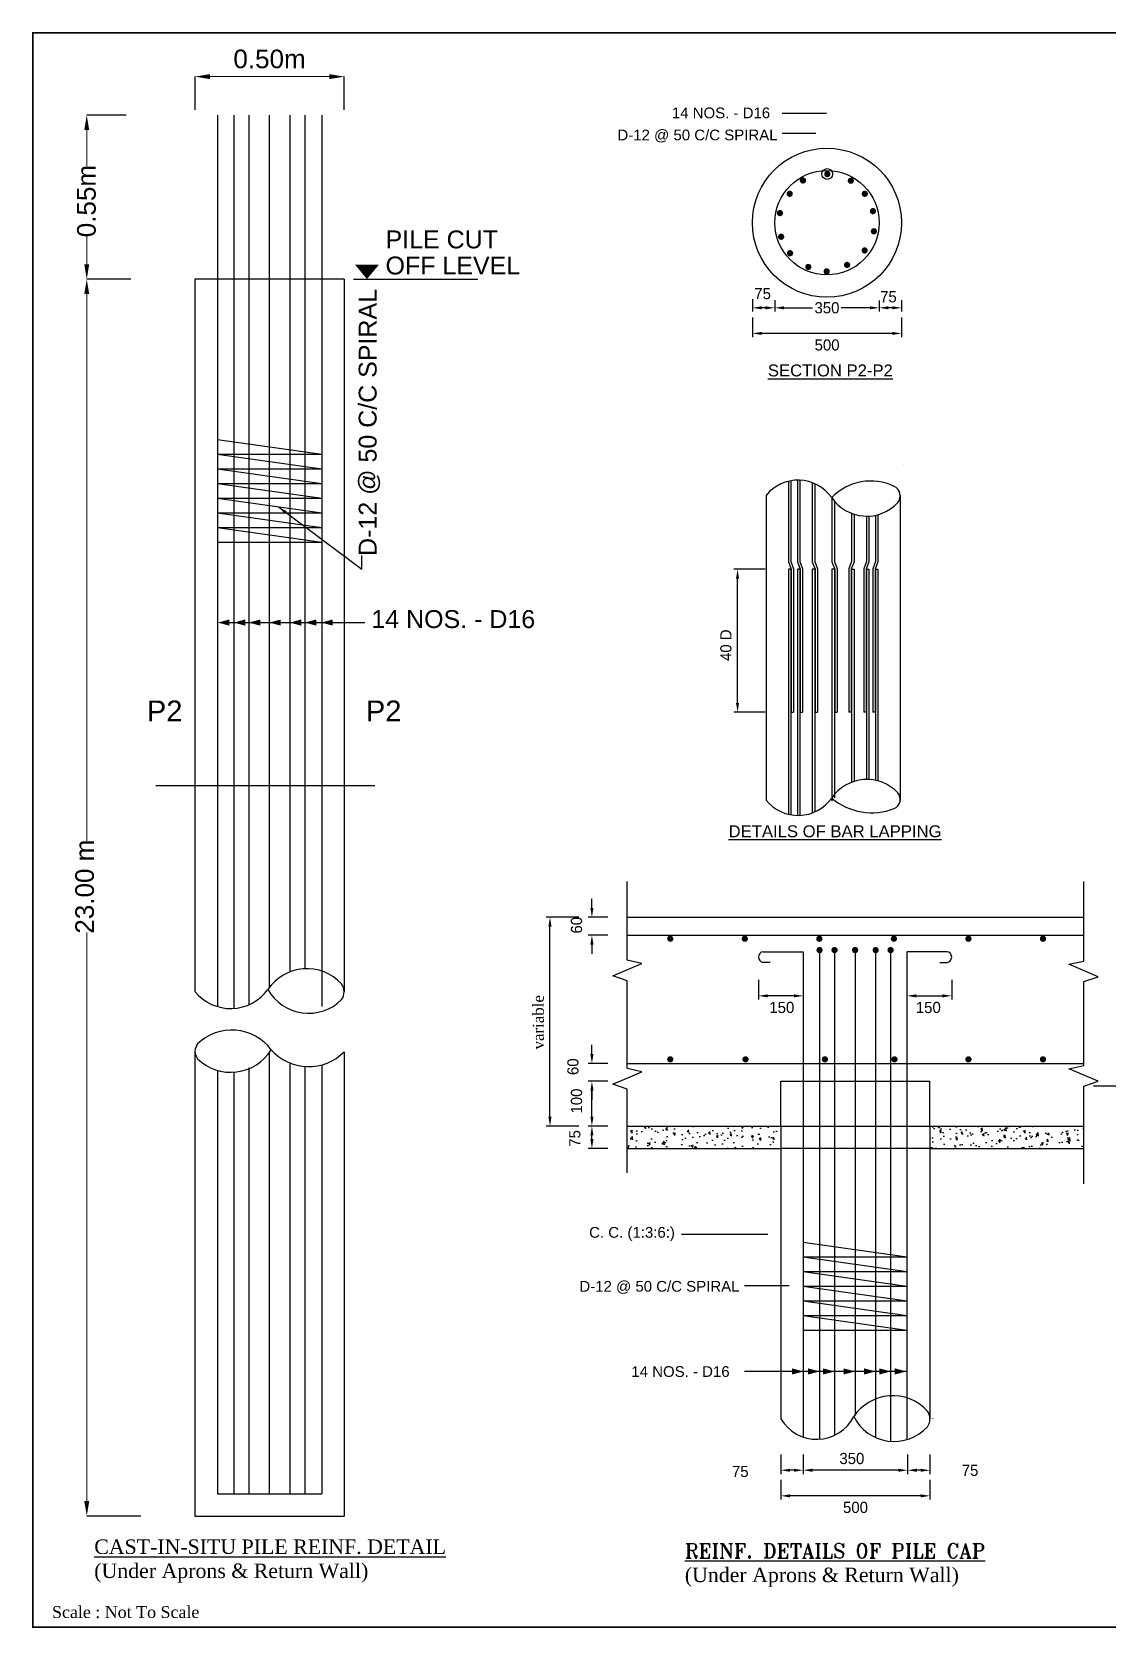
# Model space of a CAD drawing. Extents: x -377620 to 406987, y -326460 to -226264.
# Drawn here: x 23680 to 52526, y -326460 to -283632 of the extents above; entities that cross this region are included whole.
import ezdxf

# ---------------------------------------------------------------- set-up
doc = ezdxf.new("R2010")
doc.units = 0
doc.header["$LTSCALE"] = 300
doc.header["$MEASUREMENT"] = 0
doc.layers.get('DEFPOINTS').update_dxf_attribs({"linetype": 'CONTINUOUS'})
doc.layers.add('LINE', color=7, linetype='CONTINUOUS')
doc.styles.add('Arial-20', font='arial.ttf')
doc.styles.add('BIG', font='ROMANT.SHX')
doc.dimstyles.new('3', dxfattribs={"dimtxt": 225, "dimasz": 350, "dimexe": 100, "dimexo": 25, "dimgap": 9, "dimtad": 0, "dimdec": 0, "dimzin": 0, "dimdsep": 46, "dimtxsty": 'Standard', "dimcen": 0, "dimclrd": 5, "dimclre": 6, "dimclrt": 256, "dimadec": 0, "dimazin": 0, "dimtfac": 1, "dimtdec": 0, "dimtofl": 0, "dimtmove": 2, "dimatfit": 3, "dimfxl": 1, "dimtolj": 1, "dimtzin": 0, "dimarcsym": 0})
doc.dimstyles.new('Arial-20', dxfattribs={"dimtxt": 0.05, "dimasz": 0.05, "dimexe": 0.04, "dimexo": 0.02, "dimgap": 0.03, "dimtad": 2, "dimdec": 0, "dimlfac": 1000, "dimzin": 0, "dimdsep": 46, "dimtxsty": 'Arial-20', "dimcen": 0.02, "dimclrt": 256, "dimadec": 0, "dimazin": 0, "dimtfac": 1, "dimtdec": 0, "dimtmove": 2, "dimatfit": 3, "dimfxl": 0.12, "dimtolj": 1, "dimtzin": 0, "dimarcsym": 0})

# ---------------------------------------------------------------- blocks, each defined once
blk = doc.blocks.new('*D738')
at = {"layer": 'DEFPOINTS', "color": 0}
for p in [(26332, -290264), (25151, -323454), (26603, -323454)]:
    blk.add_point(p, dxfattribs=at)
at = {"layer": 'LINE', "color": 0, "lineweight": -2}
for p, q in [((26332, -290264), (25151, -290264)), ((26603, -323454), (25151, -323454))]:
    blk.add_line(p, q, dxfattribs=at)
at = {"layer": 'LINE', "color": 0, "lineweight": 9}
for p, q in [((25151, -290664), (25151, -305336)), ((25151, -323054), (25151, -307795))]:
    blk.add_line(p, q, dxfattribs=at)
at = {"layer": 'LINE', "color": 0}
for points in [[(25084, -290664), (25217, -290664), (25151, -290264)], [(25084, -323054), (25217, -323054), (25151, -323454)]]:
    blk.add_solid(points, dxfattribs=at)
at = {"layer": 'LINE', "insert": (25096, -306566), "char_height": 500, "attachment_point": 5, "rotation": 90, "style": 'Arial-20'}
blk.add_mtext('\\A1;23.00 m', dxfattribs=at)
blk = doc.blocks.new('*D739')
at = {"layer": 'DEFPOINTS', "color": 0}
for p in [(32055, -284831), (28055, -285721), (32055, -285721)]:
    blk.add_point(p, dxfattribs=at)
at = {"layer": 'LINE', "color": 0, "lineweight": -2}
for p, q in [((28055, -285721), (28055, -284831)), ((32055, -285721), (32055, -284831))]:
    blk.add_line(p, q, dxfattribs=at)
at = {"layer": 'LINE', "color": 0, "lineweight": 9}
blk.add_line((28455, -284831), (31655, -284831), dxfattribs=at)
at = {"layer": 'LINE', "color": 0}
for points in [[(28455, -284764), (28455, -284898), (28055, -284831)], [(31655, -284764), (31655, -284898), (32055, -284831)]]:
    blk.add_solid(points, dxfattribs=at)
at = {"layer": 'LINE', "insert": (30055, -284359), "char_height": 500, "attachment_point": 5, "style": 'Arial-20'}
blk.add_mtext('\\A1;0.50m', dxfattribs=at)
blk = doc.blocks.new('*D740')
at = {"layer": 'DEFPOINTS', "color": 0}
for p in [(25151, -285864), (26206, -285864), (26206, -290264)]:
    blk.add_point(p, dxfattribs=at)
at = {"layer": 'LINE', "color": 0, "lineweight": -2}
for p, q in [((26206, -285864), (25151, -285864)), ((26206, -290264), (25151, -290264))]:
    blk.add_line(p, q, dxfattribs=at)
at = {"layer": 'LINE', "color": 0, "lineweight": 9}
for p, q in [((25151, -286264), (25151, -287237)), ((25151, -289864), (25151, -289104))]:
    blk.add_line(p, q, dxfattribs=at)
at = {"layer": 'LINE', "color": 0}
for points in [[(25084, -286264), (25217, -286264), (25151, -285864)], [(25084, -289864), (25217, -289864), (25151, -290264)]]:
    blk.add_solid(points, dxfattribs=at)
at = {"layer": 'LINE', "insert": (25145, -288171), "char_height": 500, "attachment_point": 5, "rotation": 90, "style": 'Arial-20'}
blk.add_mtext('\\A1;0.55m', dxfattribs=at)
blk = doc.blocks.new('*D741')
at = {"layer": 'DEFPOINTS', "color": 0}
for p in [(43173, -309044), (44373, -309044), (43173, -309496)]:
    blk.add_point(p, dxfattribs=at)
at = {"layer": 'LINE', "color": 7, "lineweight": -2}
for p, q in [((43173, -309069), (43173, -309596)), ((44373, -309069), (44373, -309596)), ((44123, -309496), (43423, -309496))]:
    blk.add_line(p, q, dxfattribs=at)
at = {"layer": 'LINE', "color": 7}
for points in [[(43423, -309455), (43423, -309538), (43173, -309496)], [(44123, -309455), (44123, -309538), (44373, -309496)]]:
    blk.add_solid(points, dxfattribs=at)
at = {"layer": 'LINE', "color": 7, "insert": (43800, -309809), "char_height": 300, "attachment_point": 5}
blk.add_mtext('\\A1;150', dxfattribs=at)
blk = doc.blocks.new('*D742')
at = {"layer": 'DEFPOINTS', "color": 0}
for p in [(47157, -309044), (48357, -309044), (48357, -309496)]:
    blk.add_point(p, dxfattribs=at)
at = {"layer": 'LINE', "color": 7, "lineweight": -2}
for p, q in [((47157, -309069), (47157, -309596)), ((48357, -309069), (48357, -309596)), ((47407, -309496), (48107, -309496))]:
    blk.add_line(p, q, dxfattribs=at)
at = {"layer": 'LINE', "color": 7}
for points in [[(47407, -309455), (47407, -309538), (47157, -309496)], [(48107, -309455), (48107, -309538), (48357, -309496)]]:
    blk.add_solid(points, dxfattribs=at)
at = {"layer": 'LINE', "color": 7, "insert": (47730, -309809), "char_height": 300, "attachment_point": 5}
blk.add_mtext('\\A1;150', dxfattribs=at)
blk = doc.blocks.new('*D743')
at = {"layer": 'DEFPOINTS', "color": 0}
for p in [(38704, -312989), (39156, -312989), (39156, -313589)]:
    blk.add_point(p, dxfattribs=at)
at = {"layer": 'LINE', "color": 7, "lineweight": -2}
for p, q in [((39131, -312989), (38604, -312989)), ((38704, -313339), (38704, -313239)), ((39131, -313589), (38604, -313589))]:
    blk.add_line(p, q, dxfattribs=at)
at = {"layer": 'LINE', "color": 7}
for points in [[(38663, -313239), (38746, -313239), (38704, -312989)], [(38663, -313339), (38746, -313339), (38704, -313589)]]:
    blk.add_solid(points, dxfattribs=at)
at = {"layer": 'LINE', "color": 7, "insert": (38247, -313322), "char_height": 300, "attachment_point": 5, "rotation": 90}
blk.add_mtext('\\A1;75', dxfattribs=at)
blk = doc.blocks.new('*D744')
at = {"layer": 'DEFPOINTS', "color": 0}
for p in [(38704, -311789), (39156, -311789), (39156, -312989)]:
    blk.add_point(p, dxfattribs=at)
at = {"layer": 'LINE', "color": 7, "lineweight": -2}
for p, q in [((39131, -311789), (38604, -311789)), ((38704, -312739), (38704, -312039)), ((39131, -312989), (38604, -312989))]:
    blk.add_line(p, q, dxfattribs=at)
at = {"layer": 'LINE', "color": 7}
for points in [[(38663, -312039), (38746, -312039), (38704, -311789)], [(38663, -312739), (38746, -312739), (38704, -312989)]]:
    blk.add_solid(points, dxfattribs=at)
at = {"layer": 'LINE', "color": 7, "insert": (38292, -312318), "char_height": 300, "attachment_point": 5, "rotation": 90}
blk.add_mtext('\\A1;100', dxfattribs=at)
blk = doc.blocks.new('*D745')
at = {"layer": 'DEFPOINTS', "color": 0}
for p in [(37579, -307389), (38376, -307389), (38376, -312989)]:
    blk.add_point(p, dxfattribs=at)
at = {"layer": 'LINE', "color": 7, "lineweight": -2}
for p, q in [((38351, -307389), (37479, -307389)), ((37579, -312739), (37579, -307639)), ((38351, -312989), (37479, -312989))]:
    blk.add_line(p, q, dxfattribs=at)
at = {"layer": 'LINE', "color": 7}
for points in [[(37537, -307639), (37621, -307639), (37579, -307389)], [(37537, -312739), (37621, -312739), (37579, -312989)]]:
    blk.add_solid(points, dxfattribs=at)
at = {"layer": 'LINE', "color": 7, "insert": (37266, -310205), "char_height": 300, "attachment_point": 5, "rotation": 90}
blk.add_mtext('\\A1;{\\fTimes New Roman|b0|i0|c0|p18;variable}', dxfattribs=at)
blk = doc.blocks.new('*D746')
at = {"layer": 'DEFPOINTS', "color": 0}
for p in [(44373, -321774), (47173, -321774), (44373, -322226)]:
    blk.add_point(p, dxfattribs=at)
at = {"layer": 'LINE', "color": 7, "lineweight": -2}
for p, q in [((44373, -321799), (44373, -322326)), ((47173, -321799), (47173, -322326)), ((46923, -322226), (44623, -322226))]:
    blk.add_line(p, q, dxfattribs=at)
at = {"layer": 'LINE', "color": 7}
for points in [[(44623, -322184), (44623, -322267), (44373, -322226)], [(46923, -322184), (46923, -322267), (47173, -322226)]]:
    blk.add_solid(points, dxfattribs=at)
at = {"layer": 'LINE', "color": 7, "insert": (45679, -321912), "char_height": 300, "attachment_point": 5}
blk.add_mtext('\\A1;350', dxfattribs=at)
blk = doc.blocks.new('*D747')
at = {"layer": 'DEFPOINTS', "color": 0}
for p in [(43773, -321774), (44373, -321774), (43773, -322226)]:
    blk.add_point(p, dxfattribs=at)
at = {"layer": 'LINE', "color": 7, "lineweight": -2}
for p, q in [((43773, -321799), (43773, -322326)), ((44373, -321799), (44373, -322326)), ((44123, -322226), (44023, -322226))]:
    blk.add_line(p, q, dxfattribs=at)
at = {"layer": 'LINE', "color": 7}
for points in [[(44023, -322184), (44023, -322267), (43773, -322226)], [(44123, -322184), (44123, -322267), (44373, -322226)]]:
    blk.add_solid(points, dxfattribs=at)
at = {"layer": 'LINE', "color": 7, "insert": (42685, -322259), "char_height": 300, "attachment_point": 5}
blk.add_mtext('\\A1;75', dxfattribs=at)
blk = doc.blocks.new('*D748')
at = {"layer": 'DEFPOINTS', "color": 0}
for p in [(47173, -321774), (47773, -321774), (47173, -322226)]:
    blk.add_point(p, dxfattribs=at)
at = {"layer": 'LINE', "color": 7, "lineweight": -2}
for p, q in [((47173, -321799), (47173, -322326)), ((47773, -321799), (47773, -322326)), ((47523, -322226), (47423, -322226))]:
    blk.add_line(p, q, dxfattribs=at)
at = {"layer": 'LINE', "color": 7}
for points in [[(47423, -322184), (47423, -322267), (47173, -322226)], [(47523, -322184), (47523, -322267), (47773, -322226)]]:
    blk.add_solid(points, dxfattribs=at)
at = {"layer": 'LINE', "color": 7, "insert": (48850, -322230), "char_height": 300, "attachment_point": 5}
blk.add_mtext('\\A1;75', dxfattribs=at)
blk = doc.blocks.new('*D749')
at = {"layer": 'DEFPOINTS', "color": 0}
for p in [(43773, -322460), (47773, -322460), (43773, -322912)]:
    blk.add_point(p, dxfattribs=at)
at = {"layer": 'LINE', "color": 7, "lineweight": -2}
for p, q in [((43773, -322485), (43773, -323012)), ((47773, -322485), (47773, -323012)), ((47523, -322912), (44023, -322912))]:
    blk.add_line(p, q, dxfattribs=at)
at = {"layer": 'LINE', "color": 7}
for points in [[(44023, -322871), (44023, -322954), (43773, -322912)], [(47523, -322871), (47523, -322954), (47773, -322912)]]:
    blk.add_solid(points, dxfattribs=at)
at = {"layer": 'LINE', "color": 7, "insert": (45776, -323224), "char_height": 300, "attachment_point": 5}
blk.add_mtext('\\A1;500', dxfattribs=at)
blk = doc.blocks.new('*D750')
at = {"layer": 'DEFPOINTS', "color": 0}
for p in [(38704, -307389), (39156, -307389), (39156, -307869)]:
    blk.add_point(p, dxfattribs=at)
at = {"layer": 'LINE', "color": 7, "lineweight": -2}
for p, q in [((38704, -307139), (38704, -306889)), ((39131, -307389), (38604, -307389)), ((39131, -307869), (38604, -307869)), ((38704, -308119), (38704, -308369))]:
    blk.add_line(p, q, dxfattribs=at)
at = {"layer": 'LINE', "color": 7}
for points in [[(38663, -307139), (38746, -307139), (38704, -307389)], [(38663, -308119), (38746, -308119), (38704, -307869)]]:
    blk.add_solid(points, dxfattribs=at)
at = {"layer": 'LINE', "color": 7, "insert": (38292, -307602), "char_height": 300, "attachment_point": 5, "rotation": 90}
blk.add_mtext('\\A1;60', dxfattribs=at)
blk = doc.blocks.new('*D751')
at = {"layer": 'DEFPOINTS', "color": 0}
for p in [(38704, -311309), (39156, -311309), (39156, -311789)]:
    blk.add_point(p, dxfattribs=at)
at = {"layer": 'LINE', "color": 7, "lineweight": -2}
for p, q in [((38704, -311059), (38704, -310809)), ((39131, -311309), (38604, -311309)), ((39131, -311789), (38604, -311789)), ((38704, -312039), (38704, -312289))]:
    blk.add_line(p, q, dxfattribs=at)
at = {"layer": 'LINE', "color": 7}
for points in [[(38663, -311059), (38746, -311059), (38704, -311309)], [(38663, -312039), (38746, -312039), (38704, -311789)]]:
    blk.add_solid(points, dxfattribs=at)
at = {"layer": 'LINE', "color": 7, "insert": (38197, -311398), "char_height": 300, "attachment_point": 5, "rotation": 90}
blk.add_mtext('\\A1;60', dxfattribs=at)
blk = doc.blocks.new('*D752')
at = {"layer": 'DEFPOINTS', "color": 0}
for p in [(43611, -290803), (43611, -291035), (46411, -290815)]:
    blk.add_point(p, dxfattribs=at)
at = {"layer": 'LINE', "color": 7, "lineweight": -2}
for p, q in [((43611, -290828), (43611, -291135)), ((43861, -291035), (44627, -291035)), ((46161, -291035), (45395, -291035)), ((46411, -290840), (46411, -291135))]:
    blk.add_line(p, q, dxfattribs=at)
at = {"layer": 'LINE', "color": 7}
for points in [[(43861, -290993), (43861, -291076), (43611, -291035)], [(46161, -290993), (46161, -291076), (46411, -291035)]]:
    blk.add_solid(points, dxfattribs=at)
at = {"layer": 'LINE', "color": 7, "insert": (45011, -291035), "char_height": 300, "attachment_point": 5}
blk.add_mtext('\\A1;350', dxfattribs=at)
blk = doc.blocks.new('*D753')
at = {"layer": 'DEFPOINTS', "color": 0}
for p in [(43011, -290778), (43611, -290803), (43011, -291035)]:
    blk.add_point(p, dxfattribs=at)
at = {"layer": 'LINE', "color": 7, "lineweight": -2}
for p, q in [((43011, -290803), (43011, -291135)), ((43361, -291035), (43261, -291035)), ((43611, -290828), (43611, -291135))]:
    blk.add_line(p, q, dxfattribs=at)
at = {"layer": 'LINE', "color": 7}
for points in [[(43261, -290993), (43261, -291076), (43011, -291035)], [(43361, -290993), (43361, -291076), (43611, -291035)]]:
    blk.add_solid(points, dxfattribs=at)
at = {"layer": 'LINE', "color": 7, "insert": (43284, -290654), "char_height": 300, "attachment_point": 5}
blk.add_mtext('\\A1;75', dxfattribs=at)
blk = doc.blocks.new('*D754')
at = {"layer": 'DEFPOINTS', "color": 0}
for p in [(47011, -290803), (46411, -290815), (46411, -291035)]:
    blk.add_point(p, dxfattribs=at)
at = {"layer": 'LINE', "color": 7, "lineweight": -2}
for p, q in [((46411, -290840), (46411, -291135)), ((46761, -291035), (46661, -291035)), ((47011, -290828), (47011, -291135))]:
    blk.add_line(p, q, dxfattribs=at)
at = {"layer": 'LINE', "color": 7}
for points in [[(46661, -290993), (46661, -291076), (46411, -291035)], [(46761, -290993), (46761, -291076), (47011, -291035)]]:
    blk.add_solid(points, dxfattribs=at)
at = {"layer": 'LINE', "color": 7, "insert": (46660, -290739), "char_height": 300, "attachment_point": 5}
blk.add_mtext('\\A1;75', dxfattribs=at)
blk = doc.blocks.new('*D755')
at = {"layer": 'DEFPOINTS', "color": 0}
for p in [(43011, -291269), (47011, -291269), (43011, -291721)]:
    blk.add_point(p, dxfattribs=at)
at = {"layer": 'LINE', "color": 7, "lineweight": -2}
for p, q in [((43011, -291294), (43011, -291821)), ((47011, -291294), (47011, -291821)), ((46761, -291721), (43261, -291721))]:
    blk.add_line(p, q, dxfattribs=at)
at = {"layer": 'LINE', "color": 7}
for points in [[(43261, -291680), (43261, -291763), (43011, -291721)], [(46761, -291680), (46761, -291763), (47011, -291721)]]:
    blk.add_solid(points, dxfattribs=at)
at = {"layer": 'LINE', "color": 7, "insert": (45013, -292033), "char_height": 300, "attachment_point": 5}
blk.add_mtext('\\A1;500', dxfattribs=at)
blk = doc.blocks.new('*D756')
at = {"layer": 'DEFPOINTS', "color": 0}
for p in [(42612, -298050), (43377, -298050), (43377, -301884)]:
    blk.add_point(p, dxfattribs=at)
at = {"layer": 'LINE', "color": 7, "lineweight": -2}
for p, q in [((43352, -298050), (42512, -298050)), ((42612, -301634), (42612, -298300)), ((43352, -301884), (42512, -301884))]:
    blk.add_line(p, q, dxfattribs=at)
at = {"layer": 'LINE', "color": 7}
for points in [[(42570, -298300), (42653, -298300), (42612, -298050)], [(42570, -301634), (42653, -301634), (42612, -301884)]]:
    blk.add_solid(points, dxfattribs=at)
at = {"layer": 'LINE', "color": 7, "insert": (42300, -300087), "char_height": 300, "attachment_point": 5, "rotation": 90}
blk.add_mtext('\\A1;40 D', dxfattribs=at)

msp = doc.modelspace()

# ---------------------------------------------------------------- hatches: boundary and pattern name
at = {"layer": 'LINE'}
h = msp.add_hatch(dxfattribs=at)
h.set_pattern_fill('AR-CONC', scale=80, style=0)
h.set_pattern_definition([(50, (-32494571.86, 9219317.97), (573.808146, -50.201708), [60, -660]), (355, (-32494571.86, 9219318), (-111.001067, 601.753707), [48, -528]), (100.4514, (-32494524.04, 9219313.8), (462.807505, 551.551634), [50.992152, -560.91369]), (46.1842, (-32494571.86, 9219478), (853.792839, -132.415211), [90, -990]), (96.6356, (-32494500.7, 9219466.9), (747.730164, 779.294297), [76.48823, -841.3704]), (351.1842, (-32494571.9, 9219478), (747.729556, 779.29488), [72, -792]), (21, (-32494491.86, 9219437.97), (477.525642, -322.0951125), [60, -660]), (326, (-32494491.86, 9219438), (194.652266, 580.120036), [48, -528]), (71.4514, (-32494452.06, 9219411.13), (672.178103, 258.024397), [50.992152, -560.91369]), (37.5, (-32494571.86, 9219317.97), (9.7278843, 266.3150831), [0, -521.6, 0, -536, 0, -530]), (7.5, (-32494571.86, 9219317.97), (210.45563, 315.5293695), [0, -305.6, 0, -509.6, 0, -202]), (327.5, (-32494750.26, 9219317.97), (427.057949, -18.0438974), [0, -200, 0, -624, 0, -828]), (317.5, (-32494830.26, 9219317.97), (466.5489355, 80.083986), [0, -260, 0, -414.4, 0, -588])])
h.paths.add_polyline_path([(47773.4188, -312988.6608), (47773.4188, -313588.6608), (51899.6873, -313588.6608), (51899.6873, -312988.6608)])
h.paths.add_polyline_path([(43773.4188, -313588.6608), (43773.4188, -312988.6608), (39647.1503, -312988.6608), (39647.1503, -313588.6608)])

# ---------------------------------------------------------------- linework, layer by layer
at = {"layer": 'LINE', "color": 7}
for p, q in [((28654.6034, -285863.6608), (28654.6034, -309783.6568)), ((29093.6109, -285863.6608), (29093.6109, -309833.1359)), ((29494.9736, -285863.6608), (29494.9736, -309736.8165)), ((30046.2886, -285863.6608), (30046.2886, -309286.818)), ((30597.6037, -285863.6608), (30597.6037, -308855.3536)), ((30998.9664, -285863.6608), (30998.9664, -308769.7007)), ((31454.6034, -285863.6608), (31454.6034, -309783.6568)), ((44997.6312, -285821.6753), (43812.9051, -285821.6753)), ((30046.2886, -286234.1157), (30046.2886, -309286.818)), ((44712.3653, -286356.8904), (43812.9051, -286356.8904)), ((28054.6034, -290263.6608), (28054.6034, -309383.254)), ((32054.6034, -290263.6608), (28054.6034, -290263.6608)), ((32054.6034, -290263.6608), (32054.6034, -309390.6915)), ((32304.0031, -290263.6608), (35643.0421, -290263.6608)), ((31454.6034, -294973.7085), (28654.6034, -294580.6132)), ((31454.6034, -294973.7085), (28654.6034, -294973.7085)), ((31454.6034, -295366.8039), (28654.6034, -294973.7085)), ((31454.6034, -295366.8039), (28654.6034, -295366.8039)), ((31454.6034, -295759.8992), (28654.6034, -295366.8039)), ((31454.6034, -295759.8992), (28654.6034, -295759.8992)), ((31454.6034, -296152.9946), (28654.6034, -295759.8992)), ((43976.6832, -295690.2922), (43976.6832, -297849.7663)), ((44040.6832, -295676.7746), (44040.6832, -297838.4943)), ((44215.6907, -295659.4062), (44215.6907, -297849.7663)), ((44279.6907, -295660.0255), (44279.6907, -297838.4943)), ((44617.0534, -295726.5943), (44617.0534, -297849.7663)), ((44681.0534, -295752.3211), (44681.0534, -297838.4943)), ((31454.6034, -296152.9946), (28654.6034, -296152.9946)), ((31454.6034, -296546.0899), (28654.6034, -296152.9946)), ((43376.6832, -296070.5585), (43376.6832, -304243.0711)), ((45144.6832, -296134.0975), (45144.6832, -297849.7663)), ((45208.6832, -296217.8484), (45208.6832, -297838.4943)), ((46976.6832, -296070.4031), (46976.6832, -304250.1985)), ((31454.6034, -296546.0899), (28654.6034, -296546.0899)), ((31454.6034, -296939.1852), (28654.6034, -296546.0899)), ((45672.313, -296548.3545), (45672.313, -297838.4943)), ((45736.313, -296570.7671), (45736.313, -297849.7663)), ((46073.6757, -296624.0139), (46073.6757, -297838.4943)), ((46137.6757, -296622.5993), (46137.6757, -297849.7663)), ((46312.6832, -296600.1173), (46312.6832, -297838.4943)), ((46376.6832, -296584.8477), (46376.6832, -297849.7663)), ((31454.6034, -296939.1852), (28654.6034, -296939.1852)), ((31454.6034, -297332.2806), (28654.6034, -296939.1852)), ((31454.6034, -297332.2806), (28654.6034, -297332.2806)), ((43976.6832, -297849.7663), (44049.4574, -298049.956)), ((43976.6832, -298049.956), (43976.6832, -304618.3352)), ((44040.6832, -298049.956), (43976.6832, -298049.956)), ((44040.6832, -297838.4943), (44113.4574, -298038.6841)), ((44040.6832, -298049.956), (44040.6832, -304618.3352)), ((44049.4574, -298049.956), (44049.4574, -301884.188)), ((44113.4574, -298038.6841), (44113.4574, -301884.188)), ((44215.6907, -297849.7663), (44288.4649, -298049.956)), ((44215.6907, -298049.956), (44215.6907, -304653.9271)), ((44279.6907, -298049.956), (44215.6907, -298049.956)), ((44279.6907, -297838.4943), (44352.4649, -298038.6841)), ((44279.6907, -298049.956), (44279.6907, -304653.6041)), ((44288.4649, -298049.956), (44288.4649, -301884.188)), ((44352.4649, -298038.6841), (44352.4649, -301884.188)), ((44617.0534, -297849.7663), (44689.8276, -298049.956)), ((44617.0534, -298049.956), (44617.0534, -304581.6776)), ((44681.0534, -298049.956), (44617.0534, -298049.956)), ((44681.0534, -297838.4943), (44753.8276, -298038.6841)), ((44681.0534, -298049.956), (44681.0534, -304553.2442)), ((44689.8276, -298049.956), (44689.8276, -301884.188)), ((44753.8276, -298038.6841), (44753.8276, -301884.188)), ((45144.6832, -297849.7663), (45217.4574, -298049.956)), ((45144.6832, -298049.956), (45144.6832, -304270.4035)), ((45208.6832, -298049.956), (45144.6832, -298049.956)), ((45208.6832, -297838.4943), (45281.4574, -298038.6841)), ((45208.6832, -298049.956), (45208.6832, -304186.6527)), ((45217.4574, -298049.956), (45217.4574, -301884.188)), ((45281.4574, -298038.6841), (45281.4574, -301884.188)), ((45672.313, -297838.4943), (45599.5388, -298038.6841)), ((45599.5388, -298038.6841), (45599.5388, -301884.188)), ((45736.313, -297849.7663), (45663.5388, -298049.956)), ((45663.5388, -298049.956), (45663.5388, -301884.188)), ((45672.313, -298049.956), (45672.313, -303765.2751)), ((45672.313, -298049.956), (45736.313, -298049.956)), ((45736.313, -298049.956), (45736.313, -303742.8625)), ((46073.6757, -297838.4943), (46000.9014, -298038.6841)), ((46000.9014, -298038.6841), (46000.9014, -301884.188)), ((46137.6757, -297849.7663), (46064.9014, -298049.956)), ((46064.9014, -298049.956), (46064.9014, -301884.188)), ((46073.6757, -298049.956), (46073.6757, -303689.6157)), ((46073.6757, -298049.956), (46137.6757, -298049.956)), ((46137.6757, -298049.956), (46137.6757, -303691.0303)), ((46312.6832, -297838.4943), (46239.9089, -298038.6841)), ((46239.9089, -298038.6841), (46239.9089, -301884.188)), ((46376.6832, -297849.7663), (46303.9089, -298049.956)), ((46303.9089, -298049.956), (46303.9089, -301884.188)), ((46312.6832, -298049.956), (46312.6832, -303713.5123)), ((46312.6832, -298049.956), (46376.6832, -298049.956)), ((46376.6832, -298049.956), (46376.6832, -303728.7819)), ((28978.2924, -299480.275), (32607.7739, -299480.275)), ((44049.4574, -301884.188), (44113.4574, -301884.188)), ((44288.4649, -301884.188), (44352.4649, -301884.188)), ((44689.8276, -301884.188), (44753.8276, -301884.188)), ((45217.4574, -301884.188), (45281.4574, -301884.188)), ((45663.5388, -301884.188), (45599.5388, -301884.188)), ((46064.9014, -301884.188), (46000.9014, -301884.188)), ((46303.9089, -301884.188), (46239.9089, -301884.188)), ((27003.6338, -303852.6906), (32880.5911, -303852.6906)), ((39647.1503, -308542.0457), (39647.1503, -306430.5206)), ((51899.6873, -308565.8295), (51899.6873, -306430.5206)), ((39647.1503, -307388.6608), (51899.6873, -307388.6608)), ((39647.1503, -307868.6608), (51899.6873, -307868.6608)), ((43298.3035, -308310.828), (44373.4188, -308310.828)), ((44373.4188, -308310.828), (44373.4188, -321334.5832)), ((44812.4263, -308263.4514), (44812.4263, -321392.5065)), ((45213.789, -308313.9619), (45213.789, -321287.1861)), ((45765.104, -308313.9619), (45765.104, -320716.8014)), ((45765.104, -308313.9619), (45765.104, -320745.0927)), ((46316.419, -308313.9619), (46316.419, -320346.7342)), ((46717.7817, -308313.9619), (46717.7817, -320288.2618)), ((47156.7892, -308310.828), (47156.7892, -320322.8947)), ((48231.9044, -308310.828), (47156.7892, -308310.828)), ((39264.2157, -308958.4471), (40046.7342, -308625.3257)), ((40046.7342, -308625.3257), (39647.1503, -308542.0457)), ((43487.5389, -308600.1636), (43298.3035, -308600.1636)), ((48042.6691, -308600.1636), (48231.9044, -308600.1636)), ((51500.1033, -308649.1095), (51899.6873, -308565.8295)), ((52282.6219, -308982.2309), (51500.1033, -308649.1095)), ((39647.1503, -309091.6954), (39264.2157, -308958.4471)), ((39647.1503, -311447.8059), (39647.1503, -309091.6954)), ((51899.6873, -309115.4792), (52282.6219, -308982.2309)), ((51899.6873, -311367.8487), (51899.6873, -309115.4792)), ((28054.6034, -310983.9026), (28054.6034, -323453.9835)), ((30046.2886, -311001.6063), (30046.2886, -322853.9835)), ((30046.2886, -311001.6063), (30046.2886, -322853.9835)), ((30597.6037, -311287.7928), (30597.6037, -322853.9835)), ((31454.6034, -311349.5495), (31454.6034, -322853.9835)), ((32054.6034, -310998.5229), (32054.6034, -323453.9835)), ((39647.1503, -311308.6608), (51899.6873, -311308.6608)), ((28654.6034, -311495.0123), (28654.6034, -322853.9835)), ((29093.6109, -311544.1534), (29093.6109, -322853.9835)), ((29494.9736, -311428.0737), (29494.9736, -322853.9835)), ((30998.9664, -311392.4012), (30998.9664, -322853.9835)), ((39264.2157, -311864.2073), (40046.7342, -311531.0859)), ((40046.7342, -311531.0859), (39647.1503, -311447.8059)), ((43773.4188, -311788.6608), (47773.4188, -311788.6608)), ((43773.4188, -312988.6608), (43773.4188, -311788.6608)), ((47773.4188, -312988.6608), (47773.4188, -311788.6608)), ((51500.1033, -311451.1287), (51899.6873, -311367.8487)), ((52282.6219, -311784.2501), (51500.1033, -311451.1287)), ((51899.6873, -311917.4984), (52282.6219, -311784.2501)), ((39647.1503, -311997.4556), (39264.2157, -311864.2073)), ((39647.1503, -314246.5729), (39647.1503, -311997.4556)), ((51899.6873, -314543.0127), (51899.6873, -311917.4984)), ((52157.7596, -311908.6608), (54161.183, -311908.6608)), ((39647.1503, -312988.6608), (43773.4188, -312988.6608)), ((43773.4188, -312988.6608), (43773.4188, -320841.5287)), ((43773.4188, -312988.6608), (47773.4188, -312988.6608)), ((47773.4188, -312988.6608), (51899.6873, -312988.6608)), ((47773.4188, -312988.6608), (47773.4188, -320848.9661)), ((39647.1503, -313588.6608), (43773.4188, -313588.6608)), ((47773.4188, -313588.6608), (43773.4188, -313588.6608)), ((47773.4188, -313588.6608), (51899.6873, -313588.6608)), ((41106.5458, -315889.9264), (43427.7953, -315889.9264)), ((47156.7892, -316506.7911), (44373.4188, -316113.6958)), ((47156.7892, -316506.7911), (44373.4188, -316506.7911)), ((47156.7892, -316899.8865), (44373.4188, -316506.7911)), ((47156.7892, -316899.8865), (44373.4188, -316899.8865)), ((47156.7892, -317292.9818), (44373.4188, -316899.8865)), ((43992.7943, -317276.5108), (42800.0397, -317276.5108)), ((47156.7892, -317292.9818), (44373.4188, -317292.9818)), ((47156.7892, -317686.0771), (44373.4188, -317292.9818)), ((47156.7892, -317686.0771), (44373.4188, -317686.0771)), ((47156.7892, -318079.1725), (44373.4188, -317686.0771)), ((47156.7892, -318079.1725), (44373.4188, -318079.1725)), ((47156.7892, -318472.2678), (44373.4188, -318079.1725)), ((47156.7892, -318472.2678), (44373.4188, -318472.2678)), ((47156.7892, -319574.2622), (42800.0397, -319574.2622)), ((46316.419, -320346.7342), (46316.419, -321346.7157)), ((46717.7817, -320288.774), (46717.7817, -321448.9167)), ((47156.7892, -320322.8947), (47156.7892, -321402.1151)), ((28654.6034, -322853.9835), (31454.6034, -322853.9835)), ((28054.6034, -323453.9835), (32054.6034, -323453.9835))]:
    msp.add_line(p, q, dxfattribs=at)
at = {"layer": 'LINE', "color": 7, "lineweight": 40, "const_width": 42.8247}
msp.add_lwpolyline([(23701, -326438.82), (84206.2, -326438.82), (84206.2, -283653), (23701, -283653)], close=True, dxfattribs=at)
at = {"layer": 'LINE', "color": 7, "flags": 128}
for points in [[(44997.6312, -287275.8851, 0, 95.9321, 0), (44997.6312, -287096.0034, 0, 0, 0), (44997.6312, -285821.6753, 0, 0, 0)], [(44712.3653, -287373.5994, 0, 95.9321, 0), (44712.3653, -287193.7177, 0, 0, 0), (44712.3653, -286356.8904, 0, 0, 0)], [(32668.4885, -290263.6608, 0, 640, 0), (32668.4885, -289877.711, 0, 0, 0)], [(28668.3706, -299480.275, 0, 165.2833, 0), (28978.2924, -299480.275, 0, 0, 0), (28978.2924, -299480.275, 0, 0, 0)], [(29093.5794, -299480.275, 0, 165.2833, 0), (29403.5012, -299480.275, 0, 0, 0), (29403.5012, -299480.275, 0, 0, 0)], [(29494.9736, -299480.275, 0, 165.2833, 0), (29804.8954, -299480.275, 0, 0, 0), (29804.8954, -299480.275, 0, 0, 0)], [(30046.2886, -299480.275, 0, 165.2833, 0), (30356.2104, -299480.275, 0, 0, 0), (30356.2104, -299480.275, 0, 0, 0)], [(30597.6037, -299480.275, 0, 165.2833, 0), (30907.5255, -299480.275, 0, 0, 0), (30907.5255, -299480.275, 0, 0, 0)], [(30998.9664, -299480.275, 0, 165.2833, 0), (31308.8881, -299480.275, 0, 0, 0), (31308.8881, -299480.275, 0, 0, 0)], [(31443.0585, -299480.275, 0, 165.2833, 0), (31752.9803, -299480.275, 0, 0, 0), (31752.9803, -299480.275, 0, 0, 0)], [(27003.6338, -302439.4374, 0, 320, 0), (27003.6338, -303039.4675, 0, 0, 0), (27003.6338, -303852.6906, 0, 0, 0)], [(32880.5911, -302439.4374, 0, 320, 0), (32880.5911, -303039.4675, 0, 0, 0), (32880.5911, -303852.6906, 0, 0, 0)], [(43427.7953, -313385.373, 0, 180.7786, 0), (43427.7953, -313724.3499, 0, 0, 0), (43427.7953, -315889.9264, 0, 0, 0)], [(45584.5942, -318461.9607, 0, 180.7786, 0), (45312.7255, -318259.4939, 0, 0, 0), (43992.7943, -317276.5108, 0, 0, 0)], [(44381.7558, -319574.2622, 0, 165.2833, 0), (44071.8341, -319574.2622, 0, 0, 0), (44071.8341, -319574.2622, 0, 0, 0)], [(44812.4263, -319574.2622, 0, 165.2833, 0), (44502.5045, -319574.2622, 0, 0, 0), (44502.5045, -319574.2622, 0, 0, 0)], [(45213.789, -319574.2622, 0, 165.2833, 0), (44903.8672, -319574.2622, 0, 0, 0), (44903.8672, -319574.2622, 0, 0, 0)], [(45765.104, -319574.2622, 0, 165.2833, 0), (45455.1822, -319574.2622, 0, 0, 0), (45455.1822, -319574.2622, 0, 0, 0)], [(46316.419, -319574.2622, 0, 165.2833, 0), (46006.4972, -319574.2622, 0, 0, 0), (46006.4972, -319574.2622, 0, 0, 0)], [(46723.5326, -319574.2622, 0, 165.2833, 0), (46413.6108, -319574.2622, 0, 0, 0), (46413.6108, -319574.2622, 0, 0, 0)], [(47140.786, -319574.2622, 0, 165.2833, 0), (46830.8642, -319574.2622, 0, 0, 0), (46830.8642, -319574.2622, 0, 0, 0)]]:
    msp.add_lwpolyline(points, format="xyseb", dxfattribs=at)
at = {"layer": 'LINE', "color": 7, "const_width": 83.5484, "flags": 128}
for points in [[(45060.8629, -287446.4667, -1), (44977.3145, -287446.4667, -1)], [(44401.5928, -287596.275, -1), (44329.2377, -287638.0492, -1)], [(45650.655, -287582.4966, -1), (45650.655, -287666.045, -1)], [(44010.655, -287932.4966, -1), (44010.655, -288016.045, -1)], [(46025.655, -287933.4966, -1), (46025.655, -288017.045, -1)], [(43747.655, -288451.4966, -1), (43747.655, -288535.045, -1)], [(46244.655, -288399.4966, -1), (46244.655, -288483.045, -1)], [(43760.4633, -289091.7667, -1), (43802.2375, -289164.1218, -1)], [(46269.655, -288938.4966, -1), (46269.655, -289022.045, -1)], [(44000.4633, -289532.7667, -1), (44042.2375, -289605.1218, -1)], [(46022.655, -289454.4966, -1), (46022.655, -289538.045, -1)], [(44489.4633, -289901.7667, -1), (44531.2375, -289974.1218, -1)], [(45550.655, -289841.4966, -1), (45550.655, -289925.045, -1)], [(44960.6849, -290056.7045, -1), (45044.2333, -290056.7045, -1)], [(40764.4735, -307963.3729, -1), (40848.0219, -307963.3729, -1)], [(42764.4735, -307963.3729, -1), (42848.0219, -307963.3729, -1)], [(44764.4735, -307963.3729, -1), (44848.0219, -307963.3729, -1)], [(46764.4735, -307963.3729, -1), (46848.0219, -307963.3729, -1)], [(48764.4735, -307963.3729, -1), (48848.0219, -307963.3729, -1)], [(50764.4735, -307963.3729, -1), (50848.0219, -307963.3729, -1)], [(44770.6521, -308267.7187, -1), (44854.2005, -308267.7187, -1)], [(45172.0148, -308267.7187, -1), (45255.5632, -308267.7187, -1)], [(45723.3298, -308267.7187, -1), (45806.8782, -308267.7187, -1)], [(46274.6448, -308267.7187, -1), (46358.1932, -308267.7187, -1)], [(46676.0075, -308267.7187, -1), (46759.5559, -308267.7187, -1)], [(40764.4735, -311199.8483, -1), (40848.0219, -311199.8483, -1)], [(42784.3919, -311199.8483, -1), (42867.9403, -311199.8483, -1)], [(44913.8649, -311199.8483, -1), (44997.4133, -311199.8483, -1)], [(46779.4131, -311199.8483, -1), (46862.9616, -311199.8483, -1)], [(48764.4735, -311199.8483, -1), (48848.0219, -311199.8483, -1)], [(50764.4735, -311199.8483, -1), (50848.0219, -311199.8483, -1)]]:
    msp.add_lwpolyline(points, format="xyb", close=True, dxfattribs=at)
at = {"layer": 'LINE', "color": 7}
for centre, radius in [((45010.7739, -288751.5856), 2000), ((45010.7739, -288751.5856), 1400), ((45017.0642, -287444.1095), 144.8884)]:
    msp.add_circle(centre, radius, dxfattribs=at)
for centre, radius, start, end in [((46080.5206, -294663.2861), 1138.7484, 329.0412438, 329.07629497), ((44237.0001, -296764.5167), 1105.3159, 35.50189874, 141.10928227), ((46184.9183, -297148.0274), 1466.2633, 64.44809944, 135.62679124), ((46690.5647, -296081.9199), 286.3501, 320.90066665, 65.53319546), ((46080.5206, -295485.2861), 1138.7484, 214.03402435, 316.95865575), ((46080.5206, -304828.3435), 1138.7484, 43.04134425, 145.96597565), ((46709.6917, -304226.1006), 268.08, 293.73268262, 40.7473414), ((44237.0001, -303549.1129), 1105.3159, 218.89071773, 324.49810126), ((46216.9802, -302894.591), 1687.4242, 230.19956151, 290.85047954), ((46080.5206, -304828.3435), 1138.7484, 30.92370503, 30.9587562), ((43319.6535, -308455.4958), 146.2347, 98.39505844, 261.60494156), ((48210.5545, -308455.4958), 146.2347, 278.39505844, 81.60494156), ((31058.8589, -310033.5548), 1265.2725, 43.04134425, 145.96597565), ((31687.8534, -309386.8932), 366.7681, 324.87819938, 36.2589409), ((29010.1798, -308601.0801), 1234.8774, 219.30156681, 324.08725217), ((31102.4354, -308711.6234), 1252.7717, 209.33633912, 314.97190831), ((31058.8589, -310033.5548), 1265.2725, 30.92370503, 30.9587562), ((29043.5507, -311735.1859), 1320.9829, 36.9744145, 134.0182656), ((28374.9263, -310986.3806), 320.3312, 141.10422974, 217.66972785), ((29013.7483, -310272.0845), 1274.5734, 225.56181123, 328.3616403), ((31103.6148, -310061.3195), 1335.189, 221.19288588, 315.41829513), ((46777.6742, -321491.8295), 1265.2725, 43.04134425, 145.96597565), ((44735.589, -320282.2585), 1112.9037, 210.16768557, 333.22113342), ((46811.2015, -320242.8249), 1209.7044, 206.55733104, 317.75091639), ((47406.6688, -320845.1679), 366.7681, 324.87819938, 36.2589409), ((46777.6742, -321491.8295), 1265.2725, 30.92370503, 30.9587562)]:
    msp.add_arc(centre, radius, start, end, dxfattribs=at)

# ---------------------------------------------------------------- texts
at = {"layer": 'LINE', "color": 7, "style": 'Arial-20'}
for s, height, p in [('14 NOS. - D16', 287.796303, (40849.1154, -285948.0606)), ('D-12 @ 50 C/C SPIRAL', 287.796303, (39389.1332, -286540.8756)), ('PILE CUT ', 480, (33166.6937, -289439.0038)), ('OFF LEVEL', 480, (33166.6937, -290139.0038)), ('14 NOS. - D16', 480, (32785.5845, -299626.7198)), ('P2', 560, (26761.6145, -302131.5932)), ('P2', 560, (32638.5718, -302131.5932)), ('C. C. (1:3:6:)', 287.796303, (38629.6895, -315986.4103)), ('D-12 @ 50 C/C SPIRAL', 287.796303, (38368.5385, -317434.0461)), ('14 NOS. - D16', 287.796303, (39762.4379, -319720.707))]:
    msp.add_text(s, height=height, dxfattribs=at).set_placement(p)
msp.add_text('D-12 @ 50 C/C SPIRAL', height=480, rotation=90, dxfattribs=at).set_placement((32927.3137, -297692.6403))
at = {"layer": 'LINE', "color": 7, "char_height": 320, "attachment_point": 9, "style": 'Arial-20'}
for s, insert, width in [('{\\LSECTION P2-P2}', (46778.2, -292879.0079), 4646.076683), ('{\\LDETAILS OF BAR LAPPING}', (48084.4349, -305245.0679), 6198.729011)]:
    msp.add_mtext(s, dxfattribs=dict(at, insert=insert, width=width))
at = {"layer": 'LINE', "char_height": 387.828, "width": 9562.226123, "attachment_point": 7, "style": 'BIG'}
for s, insert in [('{\\fTimes New Roman|b0|i0|c0|p18;\\LCAST-IN-SITU PILE REINF. DETAIL\\l (Under Aprons & Return Wall)}', (25351.7739, -325242.7578)), ('{\\LREINF. DETAILS OF PILE CAP \\fTimes New Roman|b0|i0|c0|p18;\\l\\C256;(Under Aprons & Return Wall)}', (41197.6039, -325353.2299))]:
    msp.add_mtext(s, dxfattribs=dict(at, insert=insert))
at = {"layer": 'LINE', "color": 7, "insert": (26195.5636, -326196.3038), "char_height": 318.399938, "width": 23569.937769, "attachment_point": 8}
msp.add_mtext('{\\fTimes New Roman|b0|i0|c0|p18;Scale : Not To Scale}', dxfattribs=at)

# ---------------------------------------------------------------- dimensions: what is measured, and where the dimension line sits
at = {"layer": 'LINE'}
dim = msp.add_linear_dim(base=(32054.6034, -284831.1303), p1=(28054.6034, -285720.7348), p2=(32054.6034, -285720.7348), text='0.50m', dimstyle='Arial-20', override={"dimtxt": 500, "dimasz": 400, "dimlwd": 9}, dxfattribs=at)
dim.commit()
dim.dimension.update_dxf_attribs({"geometry": '*D739', "text_midpoint": (30054.6034, -284359), "dimtype": 160})
for base, p1, p2, angle, text, picture, middle in [((25150.7107, -285863.6608), (26205.9614, -290263.6608), (26205.9614, -285863.6608), 90, '0.55m', '*D740', (25144.7739, -288170.5601)), ((25150.6707, -323453.9835), (26332.4009, -290263.6608), (26602.6071, -323453.9835), 270, '23.00 m', '*D738', (25095.7739, -306565.5601))]:
    dim = msp.add_linear_dim(base=base, p1=p1, p2=p2, angle=angle, text=text, dimstyle='Arial-20', override={"dimtxt": 500, "dimasz": 400, "dimlwd": 9}, dxfattribs=at)
    dim.commit()
    dim.dimension.update_dxf_attribs({"geometry": picture, "text_midpoint": middle, "dimtype": 160})
at = {"layer": 'LINE', "color": 7}
for base, p1, p2, text, picture, middle in [((43010.7739, -291034.6203), (43610.7739, -290803), (43010.7739, -290778), '75', '*D753', (43284.2, -290654)), ((46410.7739, -291034.6203), (47010.7739, -290803), (46410.7739, -290815), '75', '*D754', (46660.2, -290739)), ((43010.7739, -291721.2765), (47010.7739, -291269.2163), (43010.7739, -291269.2163), '500', '*D755', (45013.4744, -292033.2492)), ((43173.4188, -309496.3552), (44373.4188, -309044.295), (43173.4188, -309044.295), '150', '*D741', (43799.9907, -309808.8424)), ((43773.4188, -322225.6995), (44373.4188, -321773.6393), (43773.4188, -321773.6393), '75', '*D747', (42684.7739, -322258.5601)), ((44373.4188, -322225.6995), (47173.4188, -321773.6393), (44373.4188, -321773.6393), '350', '*D746', (45678.7739, -321911.5601)), ((47173.4188, -322225.6995), (47773.4188, -321773.6393), (47173.4188, -321773.6393), '75', '*D748', (48849.7739, -322229.5601)), ((43773.4188, -322912.3557), (47773.4188, -322460.2955), (43773.4188, -322460.2955), '500', '*D749', (45776.1193, -323224.3284))]:
    dim = msp.add_linear_dim(base=base, p1=p1, p2=p2, text=text, dimstyle='3', override={"dimtxt": 300, "dimasz": 250, "dimclrd": 7, "dimclre": 7, "dimclrt": 7}, dxfattribs=at)
    dim.commit()
    dim.dimension.update_dxf_attribs({"geometry": picture, "text_midpoint": middle, "dimtype": 160})
dim = msp.add_linear_dim(base=(43610.7739, -291034.6203), p1=(46410.7739, -290815), p2=(43610.7739, -290803), text='350', dimstyle='3', override={"dimtxt": 300, "dimasz": 250, "dimclrd": 7, "dimclre": 7, "dimclrt": 7}, dxfattribs=at)
dim.commit()
dim.dimension.update_dxf_attribs({"geometry": '*D752', "text_midpoint": (45010.7739, -291034.6203)})
for base, p1, p2, angle, text, picture, middle in [((42611.5581, -298049.956), (43376.6832, -301884.188), (43376.6832, -298049.956), 270, '40 D', '*D756', (42299.5854, -300086.8885)), ((38704.2619, -307388.6608), (39156.322, -307868.6608), (39156.322, -307388.6608), 270, '60', '*D750', (38292.2099, -307601.725)), ((37578.858, -307388.6608), (38376.1035, -312988.6608), (38376.1035, -307388.6608), 270, '{\\fTimes New Roman|b0|i0|c0|p18;variable}', '*D745', (37266.3708, -310205.1518)), ((48356.7892, -309496.3552), (47156.7892, -309044.295), (48356.7892, -309044.295), 180, '150', '*D742', (47730.2173, -309808.8424)), ((38704.2619, -311308.6608), (39156.322, -311788.6608), (39156.322, -311308.6608), 270, '60', '*D751', (38196.7739, -311397.5601)), ((38704.2619, -311788.6608), (39156.322, -312988.6608), (39156.322, -311788.6608), 270, '100', '*D744', (38292.2099, -312317.571)), ((38704.2619, -312988.6608), (39156.322, -313588.6608), (39156.322, -312988.6608), 270, '75', '*D743', (38246.7739, -313321.5601))]:
    dim = msp.add_linear_dim(base=base, p1=p1, p2=p2, angle=angle, text=text, dimstyle='3', override={"dimtxt": 300, "dimasz": 250, "dimclrd": 7, "dimclre": 7, "dimclrt": 7}, dxfattribs=at)
    dim.commit()
    dim.dimension.update_dxf_attribs({"geometry": picture, "text_midpoint": middle, "dimtype": 160})

# ---------------------------------------------------------------- leaders
msp.add_leader([(30291.7739, -296376.5601), (32526.7739, -298045.5601), (32526.7739, -297683.5601)], dimstyle='3', override={"dimtxt": 300, "dimasz": 250, "dimclrd": 7, "dimclre": 7, "dimclrt": 7}, dxfattribs=at)

doc.saveas('drawing.dxf')
